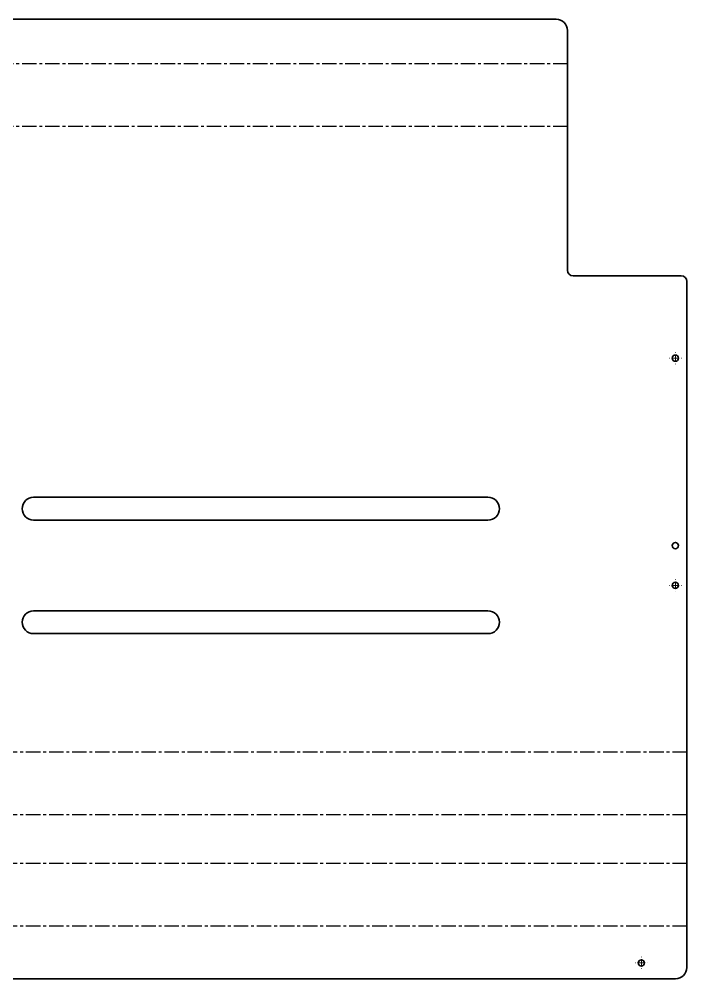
# Model space of a CAD drawing. Header units: millimetres. Extents: x -770 to 1373, y -1386 to 478.
# Drawn here: x 785 to 1373, y -1386 to -542 of the extents above; entities that cross this region are included whole.
import ezdxf

# ---------------------------------------------------------------- set-up
doc = ezdxf.new("R2010")
doc.units = ezdxf.units.MM
doc.linetypes.add('CENTERX2', pattern=[20.32, 12.7, -2.54, 2.54, -2.54])

# ---------------------------------------------------------------- blocks, each defined once
blk = doc.blocks.new('SW_CENTERMARKSYMBOL_6')
at = {"color": 0, "linetype": 'Continuous', "lineweight": 18}
for p, q in [((-5, 0), (-5.25, 0)), ((0, 0), (-2.5, 0)), ((0, 5), (0, 5.25)), ((0, 0), (0, 2.5)), ((0, 0), (0, -2.5)), ((0, 0), (2.5, 0)), ((5, 0), (5.25, 0)), ((0, -5), (0, -5.25))]:
    blk.add_line(p, q, dxfattribs=at)
blk = doc.blocks.new('SW_CENTERMARKSYMBOL_7')
at = {"color": 0, "linetype": 'Continuous', "lineweight": 18}
for p, q in [((-5, 0), (-5.25, 0)), ((0, 0), (-2.5, 0)), ((0, 5), (0, 5.25)), ((0, 0), (0, 2.5)), ((0, 0), (0, -2.5)), ((0, 0), (2.5, 0)), ((5, 0), (5.25, 0)), ((0, -5), (0, -5.25))]:
    blk.add_line(p, q, dxfattribs=at)
blk = doc.blocks.new('SW_CENTERMARKSYMBOL_8')
at = {"color": 0, "linetype": 'Continuous', "lineweight": 18}
for p, q in [((-5, 0), (-5.25, 0)), ((0, 0), (-2.5, 0)), ((0, 5), (0, 5.25)), ((0, 0), (0, 2.5)), ((0, 0), (0, -2.5)), ((0, 0), (2.5, 0)), ((5, 0), (5.25, 0)), ((0, -5), (0, -5.25))]:
    blk.add_line(p, q, dxfattribs=at)

msp = doc.modelspace()

# ---------------------------------------------------------------- linework, layer by layer
at = {"color": 7, "linetype": 'Continuous', "lineweight": 35}
for p, q in [((1257.85, -541.58), (137.85, -541.58)), ((1267.85, -762.53), (1267.85, -551.58)), ((1367.85, -767.53), (1272.85, -767.53)), ((1372.85, -772.53), (1372.85, -1376.41)), ((1197.85, -962.53), (797.85, -962.53)), ((797.85, -982.53), (1197.85, -982.53)), ((1197.85, -1062.53), (797.85, -1062.53)), ((797.85, -1082.53), (1197.85, -1082.53)), ((1362.85, -1386.41), (32.85, -1386.41))]:
    msp.add_line(p, q, dxfattribs=at)
at = {"color": 7, "linetype": 'CENTERX2'}
for p, q in [((1267.85, -580.93), (127.85, -580.93)), ((1267.85, -636.18), (127.85, -636.18)), ((1372.85, -1186.87), (22.85, -1186.87)), ((1372.85, -1242.13), (22.85, -1242.13)), ((1372.85, -1284.81), (22.85, -1284.81)), ((1372.85, -1340.07), (22.85, -1340.07))]:
    msp.add_line(p, q, dxfattribs=at)
at = {"color": 7, "linetype": 'Continuous', "lineweight": 35}
for centre in [(1362.85, -840.03), (1362.85, -1005.03), (1362.85, -1040.03), (1332.85, -1372.41)]:
    msp.add_circle(centre, 2.75, dxfattribs=at)
for centre, radius, start, end in [((1257.85, -551.58), 10, 0, 90), ((1272.85, -762.53), 5, 180, 270), ((1367.85, -772.53), 5, 0, 90), ((797.85, -972.53), 10, 90, 270), ((1197.85, -972.53), 10, 270, 90), ((797.85, -1072.53), 10, 90, 270), ((1197.85, -1072.53), 10, 270, 90), ((1362.85, -1376.41), 10, 270, 0)]:
    msp.add_arc(centre, radius, start, end, dxfattribs=at)

# ---------------------------------------------------------------- block references
at = {"color": 7, "linetype": 'Continuous', "lineweight": 18}
for name, p in [('SW_CENTERMARKSYMBOL_7', (1362.85, -840.03)), ('SW_CENTERMARKSYMBOL_8', (1362.85, -1040.03)), ('SW_CENTERMARKSYMBOL_6', (1332.85, -1372.41))]:
    msp.add_blockref(name, p, dxfattribs=at)

doc.saveas('drawing.dxf')
